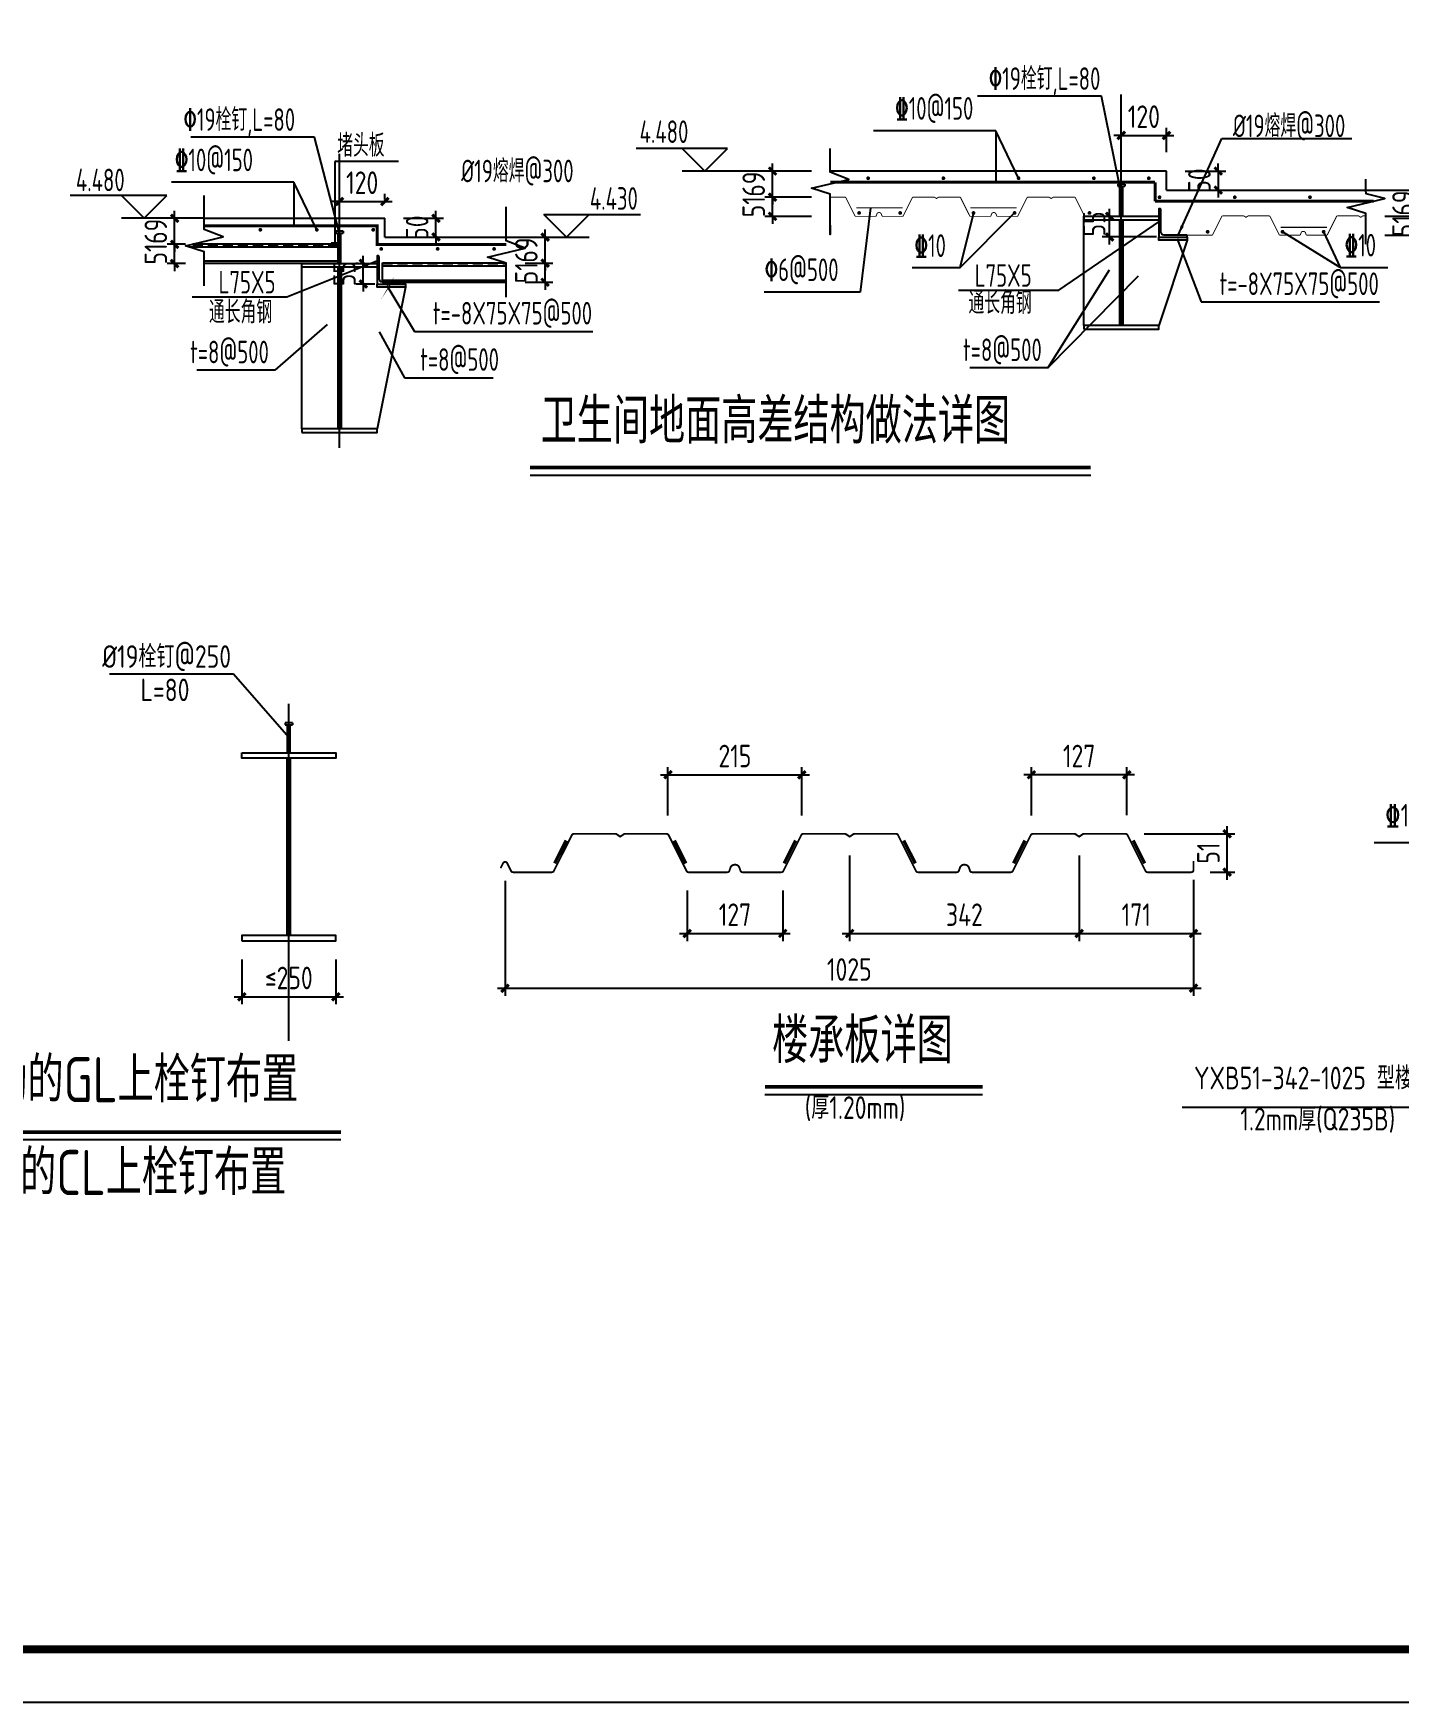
# Model space of a CAD drawing. Extents: x 177291 to 1288761, y 177638 to 322898.
# Drawn here: x 631103 to 658322, y 177960 to 211252 of the extents above; entities that cross this region are included whole.
import ezdxf
from ezdxf.enums import TextEntityAlignment as Align

# ---------------------------------------------------------------- set-up
doc = ezdxf.new("R2010")
doc.units = 0
doc.header["$LTSCALE"] = 1000
doc.linetypes.add('DASHED', pattern=[0.75, 0.5, -0.25])
doc.layers.add('6', color=253, linetype='Continuous', lineweight=13)
for name, color, linetype in [('AXIS', 3, 'Continuous'), ('DIM', 146, 'Continuous'), ('Gzd', 1, 'Continuous'), ('NUM', 7, 'Continuous'), ('Prof', 2, 'Continuous'), ('PUB_DIM', 3, 'Continuous'), ('PUB_TITLE', 4, 'Continuous'), ('PZ', 202, 'Continuous'), ('S', 2, 'Continuous'), ('TEXT', 7, 'Continuous'), ('THICK', 6, 'Continuous'), ('THIN', 7, 'Continuous'), ('YCX', 90, 'Continuous'), ('型钢', 6, 'Continuous'), ('引出线', 3, 'Continuous'), ('梁构件', 4, 'Continuous')]:
    doc.layers.add(name, color=color, linetype=linetype)
doc.styles.add('TSSD_Dimension', font='Tssdeng.shx', dxfattribs={"width": 0.8, "bigfont": 'hztxt.shx'})
doc.styles.add('TSSD_Norm', font='tssdeng.shx', dxfattribs={"bigfont": 'hztxt.shx'})
doc.dimstyles.new('TSSD_200_150', dxfattribs={"dimtxt": 450, "dimasz": 150, "dimexe": 150, "dimexo": 375, "dimgap": 150, "dimtad": 1, "dimdec": 0, "dimlfac": 1.333333, "dimzin": 0, "dimdsep": 46, "dimtxsty": 'TSSD_Dimension', "dimblk": 'ARCHTICK', "dimblk1": 'ARCHTICK', "dimblk2": 'ARCHTICK', "dimcen": 0, "dimdle": 150, "dimclrt": 7, "dimadec": 0, "dimazin": 0, "dimtfac": 1, "dimtdec": 0, "dimtix": 1, "dimtmove": 2, "dimatfit": 3, "dimfxl": 1, "dimtolj": 1, "dimtzin": 0, "dimarcsym": 0})
doc.dimstyles.new('TSSD_20_100', dxfattribs={"dimtxt": 300, "dimasz": 75, "dimexe": 100, "dimexo": 250, "dimgap": 100, "dimtad": 1, "dimdec": 0, "dimlfac": 0.2, "dimzin": 0, "dimdsep": 46, "dimtxsty": 'TSSD_Dimension', "dimblk": 'ARCHTICK', "dimcen": 0, "dimdle": 100, "dimclrt": 7, "dimadec": 0, "dimazin": 0, "dimtfac": 1, "dimtdec": 0, "dimtix": 1, "dimtmove": 2, "dimatfit": 3, "dimfxl": 1, "dimtolj": 1, "dimtzin": 0, "dimarcsym": 0})
doc.dimstyles.new('TSSD_20_150', dxfattribs={"dimtxt": 450, "dimasz": 150, "dimexe": 150, "dimexo": 375, "dimgap": 150, "dimtad": 1, "dimdec": 0, "dimlfac": 0.133333, "dimzin": 0, "dimdsep": 46, "dimtxsty": 'TSSD_Dimension', "dimblk": 'ARCHTICK', "dimcen": 0, "dimdle": 150, "dimclrt": 7, "dimadec": 0, "dimazin": 0, "dimtfac": 1, "dimtdec": 0, "dimtix": 1, "dimtmove": 2, "dimatfit": 3, "dimfxl": 1, "dimtolj": 1, "dimtzin": 0, "dimarcsym": 0})

# ---------------------------------------------------------------- blocks, each defined once
blk = doc.blocks.new('_ArchTick')
at = {"color": 0, "linetype": 'ByBlock', "const_width": 0.4}
blk.add_lwpolyline([(-0.5, -0.5), (0.5, 0.5)], dxfattribs=at)
blk = doc.blocks.new('*D160')
at = {"layer": 'AXIS', "color": 0, "lineweight": -2, "transparency": 16777216}
for p, q in [((635258, 192778), (635258, 191888)), ((637133, 192778), (637133, 191888)), ((635108, 192038), (637283, 192038))]:
    blk.add_line(p, q, dxfattribs=at)
at = {"layer": 'Defpoints', "color": 0, "transparency": 16777216}
for p in [(635258, 193153), (637133, 193153), (637133, 192038)]:
    blk.add_point(p, dxfattribs=at)
at = {"layer": 'AXIS', "color": 0, "lineweight": -2, "transparency": 16777216, "xscale": 150, "yscale": 150, "zscale": 150, "rotation": 180}
blk.add_blockref('_ArchTick', (635258, 192038), dxfattribs=at)
at = {"layer": 'AXIS', "color": 0, "lineweight": -2, "transparency": 16777216, "xscale": 150, "yscale": 150, "zscale": 150}
blk.add_blockref('_ArchTick', (637133, 192038), dxfattribs=at)
at = {"layer": 'AXIS', "color": 7, "transparency": 16777216, "insert": (636195, 192413), "char_height": 450, "attachment_point": 5, "style": 'TSSD_Dimension'}
blk.add_mtext('\\A1;≤250', dxfattribs=at)
blk = doc.blocks.new('*D162')
at = {"layer": 'AXIS', "color": 0, "lineweight": -2, "transparency": 16777216}
for p, q in [((654904, 194372), (654904, 195437)), ((653252, 195287), (655054, 195287)), ((654562, 194522), (655054, 194522))]:
    blk.add_line(p, q, dxfattribs=at)
at = {"layer": 'Defpoints', "color": 0, "transparency": 16777216}
for p in [(652877, 195287), (654904, 195287), (654187, 194522)]:
    blk.add_point(p, dxfattribs=at)
at = {"layer": 'AXIS', "color": 0, "lineweight": -2, "transparency": 16777216, "xscale": 150, "yscale": 150, "zscale": 150}
for p, rotation in [((654904, 195287), 90), ((654904, 194522), 270)]:
    blk.add_blockref('_ArchTick', p, dxfattribs=dict(at, rotation=rotation))
at = {"layer": 'AXIS', "color": 7, "transparency": 16777216, "insert": (654529, 194904), "char_height": 450, "attachment_point": 5, "rotation": 90, "style": 'TSSD_Dimension'}
blk.add_mtext('\\A1;51', dxfattribs=at)
blk = doc.blocks.new('*D163')
at = {"layer": 'AXIS', "color": 0, "lineweight": -2, "transparency": 16777216}
for p, q in [((647377, 194856), (647377, 193150)), ((651952, 194856), (651952, 193150)), ((647227, 193300), (652102, 193300))]:
    blk.add_line(p, q, dxfattribs=at)
at = {"layer": 'Defpoints', "color": 0, "transparency": 16777216}
for p in [(647377, 195231), (651952, 195231), (651952, 193300)]:
    blk.add_point(p, dxfattribs=at)
at = {"layer": 'AXIS', "color": 0, "lineweight": -2, "transparency": 16777216, "xscale": 150, "yscale": 150, "zscale": 150, "rotation": 180}
blk.add_blockref('_ArchTick', (647377, 193300), dxfattribs=at)
at = {"layer": 'AXIS', "color": 0, "lineweight": -2, "transparency": 16777216, "xscale": 150, "yscale": 150, "zscale": 150}
blk.add_blockref('_ArchTick', (651952, 193300), dxfattribs=at)
at = {"layer": 'AXIS', "color": 7, "transparency": 16777216, "insert": (649665, 193675), "char_height": 450, "attachment_point": 5, "style": 'TSSD_Dimension'}
blk.add_mtext('\\A1;342', dxfattribs=at)
blk = doc.blocks.new('*D164')
at = {"layer": 'AXIS', "color": 0, "lineweight": -2, "transparency": 16777216}
for p, q in [((644137, 194156), (644137, 193150)), ((646042, 194156), (646042, 193150)), ((643987, 193300), (646192, 193300))]:
    blk.add_line(p, q, dxfattribs=at)
at = {"layer": 'Defpoints', "color": 0, "transparency": 16777216}
for p in [(644137, 194531), (646042, 194531), (646042, 193300)]:
    blk.add_point(p, dxfattribs=at)
at = {"layer": 'AXIS', "color": 0, "lineweight": -2, "transparency": 16777216, "xscale": 150, "yscale": 150, "zscale": 150, "rotation": 180}
blk.add_blockref('_ArchTick', (644137, 193300), dxfattribs=at)
at = {"layer": 'AXIS', "color": 0, "lineweight": -2, "transparency": 16777216, "xscale": 150, "yscale": 150, "zscale": 150}
blk.add_blockref('_ArchTick', (646042, 193300), dxfattribs=at)
at = {"layer": 'AXIS', "color": 7, "transparency": 16777216, "insert": (645090, 193675), "char_height": 450, "attachment_point": 5, "style": 'TSSD_Dimension'}
blk.add_mtext('\\A1;127', dxfattribs=at)
blk = doc.blocks.new('*D165')
at = {"layer": 'AXIS', "color": 0, "lineweight": -2, "transparency": 16777216}
for p, q in [((640507, 194353), (640507, 192057)), ((654232, 194353), (654232, 192057)), ((640357, 192207), (654382, 192207))]:
    blk.add_line(p, q, dxfattribs=at)
at = {"layer": 'Defpoints', "color": 0, "transparency": 16777216}
for p in [(640507, 194728), (654232, 194728), (654232, 192207)]:
    blk.add_point(p, dxfattribs=at)
at = {"layer": 'AXIS', "color": 0, "lineweight": -2, "transparency": 16777216, "xscale": 150, "yscale": 150, "zscale": 150, "rotation": 180}
blk.add_blockref('_ArchTick', (640507, 192207), dxfattribs=at)
at = {"layer": 'AXIS', "color": 0, "lineweight": -2, "transparency": 16777216, "xscale": 150, "yscale": 150, "zscale": 150}
blk.add_blockref('_ArchTick', (654232, 192207), dxfattribs=at)
at = {"layer": 'AXIS', "color": 7, "transparency": 16777216, "insert": (647370, 192582), "char_height": 450, "attachment_point": 5, "style": 'TSSD_Dimension'}
blk.add_mtext('\\A1;1025', dxfattribs=at)
blk = doc.blocks.new('*D166')
at = {"layer": 'AXIS', "color": 0, "lineweight": -2, "transparency": 16777216}
for p, q in [((651952, 194856), (651952, 193150)), ((654232, 194372), (654232, 193150)), ((651802, 193300), (654382, 193300))]:
    blk.add_line(p, q, dxfattribs=at)
at = {"layer": 'Defpoints', "color": 0, "transparency": 16777216}
for p in [(651952, 195231), (654232, 194747), (654232, 193300)]:
    blk.add_point(p, dxfattribs=at)
at = {"layer": 'AXIS', "color": 0, "lineweight": -2, "transparency": 16777216, "xscale": 150, "yscale": 150, "zscale": 150, "rotation": 180}
blk.add_blockref('_ArchTick', (651952, 193300), dxfattribs=at)
at = {"layer": 'AXIS', "color": 0, "lineweight": -2, "transparency": 16777216, "xscale": 150, "yscale": 150, "zscale": 150}
blk.add_blockref('_ArchTick', (654232, 193300), dxfattribs=at)
at = {"layer": 'AXIS', "color": 7, "transparency": 16777216, "insert": (653092, 193675), "char_height": 450, "attachment_point": 5, "style": 'TSSD_Dimension'}
blk.add_mtext('\\A1;171', dxfattribs=at)
blk = doc.blocks.new('*D167')
at = {"layer": 'AXIS', "color": 0, "lineweight": -2, "transparency": 16777216}
for p, q in [((653055, 196465), (650850, 196465)), ((651000, 195652), (651000, 196615)), ((652905, 195662), (652905, 196615))]:
    blk.add_line(p, q, dxfattribs=at)
at = {"layer": 'Defpoints', "color": 0, "transparency": 16777216}
for p in [(651000, 196465), (651000, 195277), (652905, 195287)]:
    blk.add_point(p, dxfattribs=at)
at = {"layer": 'AXIS', "color": 0, "lineweight": -2, "transparency": 16777216, "xscale": 150, "yscale": 150, "zscale": 150, "rotation": 180}
blk.add_blockref('_ArchTick', (651000, 196465), dxfattribs=at)
at = {"layer": 'AXIS', "color": 0, "lineweight": -2, "transparency": 16777216, "xscale": 150, "yscale": 150, "zscale": 150}
blk.add_blockref('_ArchTick', (652905, 196465), dxfattribs=at)
at = {"layer": 'AXIS', "color": 7, "transparency": 16777216, "insert": (651952, 196840), "char_height": 450, "attachment_point": 5, "style": 'TSSD_Dimension'}
blk.add_mtext('\\A1;127', dxfattribs=at)
blk = doc.blocks.new('*D168')
at = {"layer": 'AXIS', "color": 0, "lineweight": -2, "transparency": 16777216}
for p, q in [((643605, 196465), (646575, 196465)), ((643755, 195652), (643755, 196615)), ((646425, 195652), (646425, 196615))]:
    blk.add_line(p, q, dxfattribs=at)
at = {"layer": 'Defpoints', "color": 0, "transparency": 16777216}
for p in [(646425, 196465), (643755, 195277), (646425, 195277)]:
    blk.add_point(p, dxfattribs=at)
at = {"layer": 'AXIS', "color": 0, "lineweight": -2, "transparency": 16777216, "xscale": 150, "yscale": 150, "zscale": 150, "rotation": 180}
blk.add_blockref('_ArchTick', (643755, 196465), dxfattribs=at)
at = {"layer": 'AXIS', "color": 0, "lineweight": -2, "transparency": 16777216, "xscale": 150, "yscale": 150, "zscale": 150}
blk.add_blockref('_ArchTick', (646425, 196465), dxfattribs=at)
at = {"layer": 'AXIS', "color": 7, "transparency": 16777216, "insert": (645090, 196840), "char_height": 450, "attachment_point": 5, "style": 'TSSD_Dimension'}
blk.add_mtext('\\A1;215', dxfattribs=at)
blk = doc.blocks.new('*D190')
at = {"layer": 'AXIS', "color": 0, "lineweight": -2, "transparency": 16777216}
for p, q in [((641306, 206670), (641306, 206820)), ((640906, 206670), (641456, 206670)), ((641306, 206287), (641306, 206670)), ((640906, 206287), (641456, 206287)), ((641306, 206287), (641306, 206137))]:
    blk.add_line(p, q, dxfattribs=at)
at = {"layer": 'Defpoints', "color": 0, "transparency": 16777216}
for p in [(640531, 206670), (641306, 206670), (640531, 206287)]:
    blk.add_point(p, dxfattribs=at)
at = {"layer": 'AXIS', "color": 0, "lineweight": -2, "transparency": 16777216, "xscale": 150, "yscale": 150, "zscale": 150}
for p, rotation in [((641306, 206670), 270), ((641306, 206287), 90)]:
    blk.add_blockref('_ArchTick', p, dxfattribs=dict(at, rotation=rotation))
at = {"layer": 'AXIS', "color": 7, "transparency": 16777216, "insert": (640931, 206478), "char_height": 450, "attachment_point": 5, "rotation": 90, "style": 'TSSD_Dimension'}
blk.add_mtext('\\A1;51', dxfattribs=at)
blk = doc.blocks.new('*D191')
at = {"layer": 'AXIS', "color": 0, "lineweight": -2, "transparency": 16777216}
for p, q in [((640906, 207190), (641456, 207190)), ((641306, 207190), (641306, 207340)), ((641306, 206670), (641306, 207190)), ((640906, 206670), (641456, 206670)), ((641306, 206670), (641306, 206520))]:
    blk.add_line(p, q, dxfattribs=at)
at = {"layer": 'Defpoints', "color": 0, "transparency": 16777216}
for p in [(640531, 207190), (641306, 207190), (640531, 206670)]:
    blk.add_point(p, dxfattribs=at)
at = {"layer": 'AXIS', "color": 0, "lineweight": -2, "transparency": 16777216, "xscale": 150, "yscale": 150, "zscale": 150}
for p, rotation in [((641306, 207190), 270), ((641306, 206670), 90)]:
    blk.add_blockref('_ArchTick', p, dxfattribs=dict(at, rotation=rotation))
at = {"layer": 'AXIS', "color": 7, "transparency": 16777216, "insert": (640931, 206930), "char_height": 450, "attachment_point": 5, "rotation": 90, "style": 'TSSD_Dimension'}
blk.add_mtext('\\A1;69', dxfattribs=at)
blk = doc.blocks.new('*D192')
at = {"layer": 'AXIS', "color": 0, "lineweight": -2, "transparency": 16777216}
for p, q in [((634135, 207565), (633769, 207565)), ((633919, 207565), (633919, 207715)), ((633919, 207045), (633919, 207565)), ((634135, 207045), (633769, 207045)), ((633919, 207045), (633919, 206895))]:
    blk.add_line(p, q, dxfattribs=at)
at = {"layer": 'Defpoints', "color": 0, "transparency": 16777216}
for p in [(633919, 207565), (634510, 207565), (634510, 207045)]:
    blk.add_point(p, dxfattribs=at)
at = {"layer": 'AXIS', "color": 0, "lineweight": -2, "transparency": 16777216, "xscale": 150, "yscale": 150, "zscale": 150}
for p, rotation in [((633919, 207565), 270), ((633919, 207045), 90)]:
    blk.add_blockref('_ArchTick', p, dxfattribs=dict(at, rotation=rotation))
at = {"layer": 'AXIS', "color": 7, "transparency": 16777216, "insert": (633544, 207305), "char_height": 450, "attachment_point": 5, "rotation": 90, "style": 'TSSD_Dimension'}
blk.add_mtext('\\A1;69', dxfattribs=at)
blk = doc.blocks.new('*D193')
at = {"layer": 'AXIS', "color": 0, "lineweight": -2, "transparency": 16777216}
for p, q in [((633919, 207045), (633919, 207195)), ((634135, 207045), (633769, 207045)), ((633919, 206662), (633919, 207045)), ((634135, 206662), (633769, 206662)), ((633919, 206662), (633919, 206512))]:
    blk.add_line(p, q, dxfattribs=at)
at = {"layer": 'Defpoints', "color": 0, "transparency": 16777216}
for p in [(633919, 207045), (634510, 207045), (634510, 206662)]:
    blk.add_point(p, dxfattribs=at)
at = {"layer": 'AXIS', "color": 0, "lineweight": -2, "transparency": 16777216, "xscale": 150, "yscale": 150, "zscale": 150}
for p, rotation in [((633919, 207045), 270), ((633919, 206662), 90)]:
    blk.add_blockref('_ArchTick', p, dxfattribs=dict(at, rotation=rotation))
at = {"layer": 'AXIS', "color": 7, "transparency": 16777216, "insert": (633544, 206853), "char_height": 450, "attachment_point": 5, "rotation": 90, "style": 'TSSD_Dimension'}
blk.add_mtext('\\A1;51', dxfattribs=at)
blk = doc.blocks.new('*D194')
at = {"layer": 'AXIS', "color": 0, "lineweight": -2, "transparency": 16777216}
for p, q in [((637680, 206665), (637680, 206815)), ((637583, 206665), (637530, 206665)), ((637680, 206253), (637680, 206665)), ((637911, 206253), (637530, 206253)), ((637680, 206253), (637680, 206103))]:
    blk.add_line(p, q, dxfattribs=at)
at = {"layer": 'Defpoints', "color": 0, "transparency": 16777216}
for p in [(637680, 206665), (637958, 206665), (638286, 206253)]:
    blk.add_point(p, dxfattribs=at)
at = {"layer": 'AXIS', "color": 0, "lineweight": -2, "transparency": 16777216, "xscale": 150, "yscale": 150, "zscale": 150}
for p, rotation in [((637680, 206665), 270), ((637680, 206253), 90)]:
    blk.add_blockref('_ArchTick', p, dxfattribs=dict(at, rotation=rotation))
at = {"layer": 'AXIS', "color": 7, "transparency": 16777216, "insert": (637305, 206459), "char_height": 450, "attachment_point": 5, "rotation": 90, "style": 'TSSD_Dimension'}
blk.add_mtext('\\A1;55', dxfattribs=at)
blk = doc.blocks.new('*D195')
at = {"layer": 'Defpoints', "color": 0, "transparency": 16777216}
for p in [(638108, 207565), (639129, 207565), (638108, 207190)]:
    blk.add_point(p, dxfattribs=at)
at = {"layer": 'DIM', "color": 0, "lineweight": -2, "transparency": 16777216}
for p, q in [((638483, 207565), (639279, 207565)), ((639129, 207565), (639129, 207715)), ((639129, 207190), (639129, 207565)), ((638483, 207190), (639279, 207190)), ((639129, 207190), (639129, 207040))]:
    blk.add_line(p, q, dxfattribs=at)
at = {"layer": 'DIM', "color": 0, "lineweight": -2, "transparency": 16777216, "xscale": 150, "yscale": 150, "zscale": 150}
for p, rotation in [((639129, 207565), 270), ((639129, 207190), 90)]:
    blk.add_blockref('_ArchTick', p, dxfattribs=dict(at, rotation=rotation))
at = {"layer": 'DIM', "color": 7, "transparency": 16777216, "insert": (638754, 207378), "char_height": 450, "attachment_point": 5, "rotation": 90, "style": 'TSSD_Dimension'}
blk.add_mtext('\\A1;50', dxfattribs=at)
blk = doc.blocks.new('*D196')
at = {"layer": 'AXIS', "color": 0, "lineweight": -2, "transparency": 16777216}
for p, q in [((637208, 207899), (637058, 207899)), ((637208, 207940), (637208, 208049)), ((637208, 207899), (638108, 207899)), ((638108, 207940), (638108, 208049)), ((638108, 207899), (638258, 207899))]:
    blk.add_line(p, q, dxfattribs=at)
at = {"layer": 'Defpoints', "color": 0, "transparency": 16777216}
for p in [(638108, 207899), (637208, 207565), (638108, 207565)]:
    blk.add_point(p, dxfattribs=at)
at = {"layer": 'AXIS', "color": 0, "lineweight": -2, "transparency": 16777216, "xscale": 150, "yscale": 150, "zscale": 150}
blk.add_blockref('_ArchTick', (637208, 207899), dxfattribs=at)
at = {"layer": 'AXIS', "color": 0, "lineweight": -2, "transparency": 16777216, "xscale": 150, "yscale": 150, "zscale": 150, "rotation": 180}
blk.add_blockref('_ArchTick', (638108, 207899), dxfattribs=at)
at = {"layer": 'AXIS', "color": 7, "transparency": 16777216, "insert": (637658, 208274), "char_height": 450, "attachment_point": 5, "style": 'TSSD_Dimension'}
blk.add_mtext('\\A1;120', dxfattribs=at)
blk = doc.blocks.new('*D197')
at = {"layer": 'AXIS', "color": 0, "lineweight": -2, "transparency": 16777216}
for p, q in [((658046, 208128), (658944, 208128)), ((658794, 208128), (658794, 208278)), ((658794, 207607), (658794, 208128)), ((658046, 207607), (658944, 207607)), ((658794, 207607), (658794, 207457))]:
    blk.add_line(p, q, dxfattribs=at)
at = {"layer": 'Defpoints', "color": 0, "transparency": 16777216}
for p in [(657671, 208128), (658794, 208128), (657671, 207607)]:
    blk.add_point(p, dxfattribs=at)
at = {"layer": 'AXIS', "color": 0, "lineweight": -2, "transparency": 16777216, "xscale": 150, "yscale": 150, "zscale": 150}
for p, rotation in [((658794, 208128), 270), ((658794, 207607), 90)]:
    blk.add_blockref('_ArchTick', p, dxfattribs=dict(at, rotation=rotation))
at = {"layer": 'AXIS', "color": 7, "transparency": 16777216, "insert": (658419, 207868), "char_height": 450, "attachment_point": 5, "rotation": 90, "style": 'TSSD_Dimension'}
blk.add_mtext('\\A1;69', dxfattribs=at)
blk = doc.blocks.new('*D198')
at = {"layer": 'AXIS', "color": 0, "lineweight": -2, "transparency": 16777216}
for p, q in [((658794, 207607), (658794, 207757)), ((658046, 207607), (658944, 207607)), ((658794, 207225), (658794, 207607)), ((658046, 207225), (658944, 207225)), ((658794, 207225), (658794, 207075))]:
    blk.add_line(p, q, dxfattribs=at)
at = {"layer": 'Defpoints', "color": 0, "transparency": 16777216}
for p in [(657671, 207607), (658794, 207607), (657671, 207225)]:
    blk.add_point(p, dxfattribs=at)
at = {"layer": 'AXIS', "color": 0, "lineweight": -2, "transparency": 16777216, "xscale": 150, "yscale": 150, "zscale": 150}
for p, rotation in [((658794, 207607), 270), ((658794, 207225), 90)]:
    blk.add_blockref('_ArchTick', p, dxfattribs=dict(at, rotation=rotation))
at = {"layer": 'AXIS', "color": 7, "transparency": 16777216, "insert": (658419, 207416), "char_height": 450, "attachment_point": 5, "rotation": 90, "style": 'TSSD_Dimension'}
blk.add_mtext('\\A1;51', dxfattribs=at)
blk = doc.blocks.new('*D199')
at = {"layer": 'AXIS', "color": 0, "lineweight": -2, "transparency": 16777216}
for p, q in [((652559, 207041), (652559, 207753)), ((653168, 207603), (652409, 207603)), ((653496, 207191), (652409, 207191))]:
    blk.add_line(p, q, dxfattribs=at)
at = {"layer": 'Defpoints', "color": 0, "transparency": 16777216}
for p in [(652559, 207603), (653543, 207603), (653871, 207191)]:
    blk.add_point(p, dxfattribs=at)
at = {"layer": 'AXIS', "color": 0, "lineweight": -2, "transparency": 16777216, "xscale": 150, "yscale": 150, "zscale": 150}
for p, rotation in [((652559, 207603), 90), ((652559, 207191), 270)]:
    blk.add_blockref('_ArchTick', p, dxfattribs=dict(at, rotation=rotation))
at = {"layer": 'AXIS', "color": 7, "transparency": 16777216, "insert": (652252, 207452), "char_height": 450, "attachment_point": 5, "rotation": 90, "style": 'TSSD_Dimension'}
blk.add_mtext('\\A1;55', dxfattribs=at)
blk = doc.blocks.new('*D200')
at = {"layer": 'AXIS', "color": 0, "lineweight": -2, "transparency": 16777216}
for p, q in [((646614, 208507), (645689, 208507)), ((645839, 208507), (645839, 208657)), ((645839, 207986), (645839, 208507)), ((646614, 207986), (645689, 207986)), ((645839, 207986), (645839, 207836))]:
    blk.add_line(p, q, dxfattribs=at)
at = {"layer": 'Defpoints', "color": 0, "transparency": 16777216}
for p in [(645839, 208507), (646989, 208507), (646989, 207986)]:
    blk.add_point(p, dxfattribs=at)
at = {"layer": 'AXIS', "color": 0, "lineweight": -2, "transparency": 16777216, "xscale": 150, "yscale": 150, "zscale": 150}
for p, rotation in [((645839, 208507), 270), ((645839, 207986), 90)]:
    blk.add_blockref('_ArchTick', p, dxfattribs=dict(at, rotation=rotation))
at = {"layer": 'AXIS', "color": 7, "transparency": 16777216, "insert": (645464, 208246), "char_height": 450, "attachment_point": 5, "rotation": 90, "style": 'TSSD_Dimension'}
blk.add_mtext('\\A1;69', dxfattribs=at)
blk = doc.blocks.new('*D201')
at = {"layer": 'AXIS', "color": 0, "lineweight": -2, "transparency": 16777216}
for p, q in [((645839, 207986), (645839, 208136)), ((646614, 207986), (645689, 207986)), ((645839, 207603), (645839, 207986)), ((646614, 207603), (645689, 207603)), ((645839, 207603), (645839, 207453))]:
    blk.add_line(p, q, dxfattribs=at)
at = {"layer": 'Defpoints', "color": 0, "transparency": 16777216}
for p in [(645839, 207986), (646989, 207986), (646989, 207603)]:
    blk.add_point(p, dxfattribs=at)
at = {"layer": 'AXIS', "color": 0, "lineweight": -2, "transparency": 16777216, "xscale": 150, "yscale": 150, "zscale": 150}
for p, rotation in [((645839, 207986), 270), ((645839, 207603), 90)]:
    blk.add_blockref('_ArchTick', p, dxfattribs=dict(at, rotation=rotation))
at = {"layer": 'AXIS', "color": 7, "transparency": 16777216, "insert": (645464, 207795), "char_height": 450, "attachment_point": 5, "rotation": 90, "style": 'TSSD_Dimension'}
blk.add_mtext('\\A1;51', dxfattribs=at)
blk = doc.blocks.new('*D202')
at = {"layer": 'AXIS', "color": 0, "lineweight": -2, "transparency": 16777216}
for p, q in [((652793, 209216), (652643, 209216)), ((652793, 208882), (652793, 209366)), ((652793, 209216), (653693, 209216)), ((653693, 208882), (653693, 209366)), ((653693, 209216), (653843, 209216))]:
    blk.add_line(p, q, dxfattribs=at)
at = {"layer": 'Defpoints', "color": 0, "transparency": 16777216}
for p in [(653693, 209216), (652793, 208507), (653693, 208507)]:
    blk.add_point(p, dxfattribs=at)
at = {"layer": 'AXIS', "color": 0, "lineweight": -2, "transparency": 16777216, "xscale": 150, "yscale": 150, "zscale": 150}
blk.add_blockref('_ArchTick', (652793, 209216), dxfattribs=at)
at = {"layer": 'AXIS', "color": 0, "lineweight": -2, "transparency": 16777216, "xscale": 150, "yscale": 150, "zscale": 150, "rotation": 180}
blk.add_blockref('_ArchTick', (653693, 209216), dxfattribs=at)
at = {"layer": 'AXIS', "color": 7, "transparency": 16777216, "insert": (653243, 209591), "char_height": 450, "attachment_point": 5, "style": 'TSSD_Dimension'}
blk.add_mtext('\\A1;120', dxfattribs=at)
blk = doc.blocks.new('*D203')
at = {"layer": 'AXIS', "color": 0, "lineweight": -2, "transparency": 16777216}
for p, q in [((654068, 208507), (654875, 208507)), ((654725, 208507), (654725, 208657)), ((654725, 208507), (654725, 208128)), ((654068, 208128), (654875, 208128)), ((654725, 208128), (654725, 207978))]:
    blk.add_line(p, q, dxfattribs=at)
at = {"layer": 'Defpoints', "color": 0, "transparency": 16777216}
for p in [(653693, 208507), (653693, 208128), (654725, 208128)]:
    blk.add_point(p, dxfattribs=at)
at = {"layer": 'AXIS', "color": 0, "lineweight": -2, "transparency": 16777216, "xscale": 150, "yscale": 150, "zscale": 150}
for p, rotation in [((654725, 208507), 270), ((654725, 208128), 90)]:
    blk.add_blockref('_ArchTick', p, dxfattribs=dict(at, rotation=rotation))
at = {"layer": 'AXIS', "color": 7, "transparency": 16777216, "insert": (654350, 208317), "char_height": 450, "attachment_point": 5, "rotation": 90, "style": 'TSSD_Dimension'}
blk.add_mtext('\\A1;50', dxfattribs=at)

msp = doc.modelspace()

# ---------------------------------------------------------------- linework, layer by layer
at = {"color": 1, "linetype": 'ByBlock', "const_width": 25}
for points in [[(647508.81, 207773.45), (648435.21, 207773.45)], [(649782.65, 207773.45), (650709.04, 207773.45)], [(655968.58, 207383.35), (656894.98, 207383.35)]]:
    msp.add_lwpolyline(points, dxfattribs=at)
at = {"layer": '6', "color": 1, "const_width": 60}
for points in [[(637957.92, 207040.48), (637957.92, 207415.48), (634510.24, 207415.48)], [(640531.4, 207040.48), (637957.92, 207040.48), (637957.92, 207052.23)]]:
    msp.add_lwpolyline(points, dxfattribs=at)
at = {"layer": 'AXIS'}
for p, q in [((652793.03, 205428.28), (652793.03, 210034.86)), ((636195.04, 191161.6), (636195.04, 197882.34))]:
    msp.add_line(p, q, dxfattribs=at)
at = {"layer": 'AXIS', "ltscale": 0.4}
msp.add_line((637207.92, 202987.89), (637207.92, 208851.19), dxfattribs=at)
at = {"layer": 'Gzd', "const_width": 60}
for points in [[(646988.52, 208281.64), (653468.03, 208281.64)], [(653468.03, 208281.64), (653468.03, 207903.28)], [(653468.03, 207903.28), (657824.27, 207903.28)]]:
    msp.add_lwpolyline(points, dxfattribs=at)
at = {"layer": 'Gzd', "const_width": 37.5}
for points in [[(647764.46, 208362.66, -1), (647726.96, 208362.66, -1)], [(649264.46, 208362.66, -1), (649226.96, 208362.66, -1)], [(650764.46, 208362.66, -1), (650726.96, 208362.66, -1)], [(652264.46, 208362.66, -1), (652226.96, 208362.66, -1)], [(653359.72, 208362.66, -1), (653322.22, 208362.66, -1)], [(653573.38, 207983.59, -1), (653535.88, 207983.59, -1)], [(655073.38, 207983.59, -1), (655035.88, 207983.59, -1)], [(656573.38, 207983.59, -1), (656535.88, 207983.59, -1)], [(647546.31, 207670.55, 1), (647583.81, 207670.55, 1)], [(648403.65, 207670.55, -1), (648366.15, 207670.55, -1)], [(649827.28, 207670.57, 1), (649864.78, 207670.57, 1)], [(650684.62, 207670.57, -1), (650647.12, 207670.57, -1)], [(652177.46, 207670.57, -1), (652139.96, 207670.57, -1)], [(635647, 207334.76, -1), (635609.5, 207334.76, -1)], [(636772, 207334.76, -1), (636734.5, 207334.76, -1)], [(637897, 207334.76, -1), (637859.5, 207334.76, -1)], [(654495.29, 207295.57, 1), (654532.79, 207295.57, 1)], [(655988.14, 207295.57, 1), (656025.64, 207295.57, 1)], [(656845.48, 207295.57, -1), (656807.98, 207295.57, -1)], [(638056.86, 206952.68, -1), (638019.36, 206952.68, -1)], [(639181.86, 206952.68, -1), (639144.36, 206952.68, -1)], [(640306.86, 206952.68, -1), (640269.36, 206952.68, -1)]]:
    msp.add_lwpolyline(points, format="xyb", close=True, dxfattribs=at)
at = {"layer": 'NUM', "const_width": 75}
msp.add_lwpolyline([(626484.82, 189339.08), (637233.62, 189339.08)], dxfattribs=at)
at = {"layer": 'NUM'}
msp.add_lwpolyline([(626484.82, 189189.08), (637233.62, 189189.08)], dxfattribs=at)
at = {"layer": 'Prof', "linetype": 'DASHED', "ltscale": 0.4}
for p, q in [((637180.99, 207007.24), (634154.76, 207007.24)), ((638062.92, 206632.24), (640531.4, 206632.24))]:
    msp.add_line(p, q, dxfattribs=at)
at = {"layer": 'Prof'}
for p, q in [((637180.99, 206988.53), (634213.21, 206988.53)), ((637180.99, 207047.98), (634280.85, 207047.98)), ((637180.99, 207047.98), (637180.99, 206665.48)), ((637180.99, 206708.11), (634510.24, 206708.11)), ((637180.99, 206665.48), (634510.24, 206665.48)), ((638062.92, 206672.98), (640517.34, 206672.98)), ((638062.92, 206613.53), (640531.4, 206613.53)), ((638062.92, 206333.11), (640531.4, 206333.11)), ((638062.92, 206290.48), (640531.4, 206290.48))]:
    msp.add_line(p, q, dxfattribs=at)
at = {"layer": 'Prof', "linetype": 'DASHED'}
msp.add_line((638062.92, 206290.48), (638062.92, 206672.98), dxfattribs=at)
at = {"layer": 'PUB_DIM'}
for points in [[(646988.52, 207429.49), (646988.52, 207239.04), (646988.52, 208042.23), (646613.52, 208162.23), (647362.58, 208339.7), (646988.52, 208486.23), (646988.52, 208506.64), (646988.52, 208956.64)], [(657671.46, 207045.49), (657671.46, 207128.09), (657671.46, 207658.23), (657296.46, 207778.23), (658045.52, 207955.7), (657672.74, 208050.59), (657671.46, 208122.64), (657671.46, 208347.64)], [(634510.24, 206215.48), (634510.24, 206665.48), (634510.24, 206893.48), (634135.24, 207013.48), (634884.3, 207190.96), (634510.24, 207337.48), (634510.24, 207565.48), (634510.24, 208015.48)], [(640531.4, 205990.48), (640531.4, 206440.48), (640531.4, 206668.48), (640156.4, 206788.48), (640905.46, 206965.96), (640531.4, 207112.48), (640531.4, 207340.48), (640531.4, 207790.48)]]:
    msp.add_lwpolyline(points, dxfattribs=at)
at = {"layer": 'PUB_TITLE'}
msp.add_lwpolyline([(595032.32, 240960.27), (684229.69, 240960.27), (684229.69, 177959.98), (595032.32, 177959.98)], close=True, dxfattribs=at)
at = {"layer": 'PUB_TITLE', "const_width": 159.09}
msp.add_lwpolyline([(597683.85, 179020.59), (597683.85, 239899.66), (683169.08, 239899.66), (683169.08, 179020.59)], close=True, dxfattribs=at)
at = {"layer": 'PZ'}
for p, q in [((652865.12, 208245.81), (652720.94, 208245.81)), ((652720.94, 208245.81), (652720.94, 208205.51)), ((652720.94, 208205.51), (652865.12, 208205.51)), ((652765.7, 207603.28), (652765.7, 208205.51)), ((652820.36, 207603.28), (652820.36, 208205.51)), ((652865.12, 208245.81), (652865.12, 208205.51)), ((652043.03, 205428.28), (652043.03, 207528.28)), ((637135.83, 207308.02), (637135.83, 207267.72)), ((637280.02, 207308.02), (637135.83, 207308.02)), ((637135.83, 207267.72), (637280.02, 207267.72)), ((637180.6, 206665.48), (637180.6, 207267.72)), ((637235.25, 206665.48), (637235.25, 207267.72)), ((637280.02, 207308.02), (637280.02, 207267.72)), ((654105.53, 207130.78), (653543.03, 205428.28)), ((636457.92, 203365.48), (636457.92, 206590.48)), ((637235.25, 206665.48), (637180.6, 206665.48)), ((638520.42, 206192.98), (637957.92, 203365.48)), ((636122.94, 197500.51), (636122.94, 197460.21)), ((636267.13, 197500.51), (636122.94, 197500.51)), ((636122.94, 197460.21), (636267.13, 197460.21)), ((636167.71, 196902.98), (636167.71, 197460.21)), ((636222.36, 196902.98), (636222.36, 197460.21)), ((636267.13, 197500.51), (636267.13, 197460.21)), ((636222.36, 196902.98), (636167.71, 196902.98))]:
    msp.add_line(p, q, dxfattribs=at)
at = {"layer": 'PZ', "const_width": 37.5}
msp.add_lwpolyline([(637207.92, 206665.48), (637207.92, 207070.26), (637034.47, 207070.26)], dxfattribs=at)
at = {"layer": 'PZ'}
for points in [[(653543.03, 207190.78), (654105.53, 207190.78), (654105.53, 207130.78), (653543.03, 207130.78)], [(637957.92, 206252.98), (638520.42, 206252.98), (638520.42, 206192.98), (637957.92, 206192.98)]]:
    msp.add_lwpolyline(points, close=True, dxfattribs=at)
at = {"layer": 'S'}
for points, const_width in [([(652961.36, 207603.28), (652977.27, 207609.87, -0.41421356), (652961.36, 207603.28), (652076.53, 207603.28, -0.28407904), (652056.41, 207615.72), (651877.6, 207973.34, 0.28407904), (651857.47, 207985.78), (651442.84, 207985.78, 0.14996431), (651430.22, 207981.91), (651395.13, 207958.14), (651360.04, 207981.91, 0.14996431), (651347.42, 207985.78), (650932.78, 207985.78, 0.28407904), (650912.66, 207973.34), (650733.85, 207615.72, -0.28407904), (650713.72, 207603.28), (650327.62, 207603.28, -0.32316506), (650306.26, 207618.69), (650296.71, 207647.46, 0.32316506), (650254, 207678.28), (650248.75, 207678.28, 0.32316506), (650206.04, 207647.46), (650196.49, 207618.69, -0.32316506), (650175.14, 207603.28), (649789.03, 207603.28, -0.28407904), (649768.91, 207615.72), (649590.1, 207973.34, 0.28407904), (649569.97, 207985.78), (649155.34, 207985.78, 0.14996431), (649142.72, 207981.91), (649107.63, 207958.14), (649072.54, 207981.91, 0.14996431), (649059.92, 207985.78), (648645.28, 207985.78, 0.28407904), (648625.16, 207973.34), (648446.35, 207615.72, -0.28407904), (648426.22, 207603.28), (648040.12, 207603.28, -0.32316506), (648018.76, 207618.69), (648009.21, 207647.46, 0.32316506), (647966.5, 207678.28), (647961.25, 207678.28, 0.32316506), (647918.54, 207647.46), (647908.99, 207618.69, -0.32316506), (647887.64, 207603.28), (647501.53, 207603.28, -0.28407904), (647481.41, 207615.72), (647302.6, 207973.34, 0.28407904), (647282.47, 207985.78), (646988.52, 207985.78)], 18.75), ([(653711.39, 207228.28), (653695.48, 207234.87, 0.41421356), (653711.39, 207228.28), (654596.22, 207228.28, 0.28407904), (654616.35, 207240.72), (654795.16, 207598.34, -0.28407904), (654815.28, 207610.78), (655229.92, 207610.78, -0.14996431), (655242.54, 207606.91), (655277.63, 207583.14), (655312.72, 207606.91, -0.14996431), (655325.34, 207610.78), (655739.97, 207610.78, -0.28407904), (655760.1, 207598.34), (655938.91, 207240.72, 0.28407904), (655959.03, 207228.28), (656345.14, 207228.28, 0.32316506), (656366.49, 207243.69), (656376.04, 207272.46, -0.32316506), (656418.75, 207303.28), (656424, 207303.28, -0.32316506), (656466.71, 207272.46), (656476.26, 207243.69, 0.32316506), (656497.62, 207228.28), (656883.72, 207228.28, 0.28407904), (656903.85, 207240.72), (657082.66, 207598.34, -0.28407904), (657102.78, 207610.78), (657517.42, 207610.78, -0.14996431), (657530.04, 207606.91), (657565.13, 207583.14), (657600.22, 207606.91, -0.14996431), (657612.84, 207610.78), (657671.46, 207610.78)], 18.75), ([(654232.41, 194746.56), (654232.41, 194566.56, -0.41421356), (654187.41, 194521.56), (653315.22, 194521.56, -0.28407904), (653274.97, 194546.44), (652917.35, 195261.69, 0.28407904), (652877.1, 195286.56), (652047.83, 195286.56, 0.14996431), (652022.59, 195278.82), (651952.41, 195231.28), (651882.23, 195278.82, 0.14996431), (651856.99, 195286.56), (651027.72, 195286.56, 0.28407904), (650987.47, 195261.69), (650629.85, 194546.44, -0.28407904), (650589.6, 194521.56), (649817.39, 194521.56, -0.32316506), (649774.68, 194552.39), (649755.58, 194609.92, 0.32316506), (649670.17, 194671.56), (649659.66, 194671.56, 0.32316506), (649574.24, 194609.92), (649555.14, 194552.39, -0.32316506), (649512.44, 194521.56), (648740.22, 194521.56, -0.28407904), (648699.97, 194546.44), (648342.35, 195261.69, 0.28407904), (648302.1, 195286.56), (647472.83, 195286.56, 0.14996431), (647447.59, 195278.82), (647377.41, 195231.28), (647307.23, 195278.82, 0.14996431), (647281.99, 195286.56), (646452.72, 195286.56, 0.28407904), (646412.47, 195261.69), (646054.85, 194546.44, -0.28407904), (646014.6, 194521.56), (645242.39, 194521.56, -0.32316506), (645199.68, 194552.39), (645180.58, 194609.92, 0.32316506), (645095.17, 194671.56), (645084.66, 194671.56, 0.32316506), (644999.24, 194609.92), (644980.14, 194552.39, -0.32316506), (644937.44, 194521.56), (644165.22, 194521.56, -0.28407904), (644124.97, 194546.44), (643767.35, 195261.69, 0.28407904), (643727.1, 195286.56), (642897.83, 195286.56, 0.14996431), (642872.59, 195278.82), (642802.41, 195231.28), (642732.23, 195278.82, 0.14996431), (642706.99, 195286.56), (641877.72, 195286.56, 0.28407904), (641837.47, 195261.69), (641479.85, 194546.44, -0.28407904), (641439.6, 194521.56), (640666.35, 194521.56, -0.28407904), (640626.1, 194546.44), (640547.85, 194702.95, 0.62003802), (640467.23, 194702.72), (640418.45, 194603.72)], 37.5)]:
    msp.add_lwpolyline(points, format="xyb", dxfattribs=dict(at, const_width=const_width))
at = {"layer": 'S', "const_width": 67.5}
for points in [[(641724.25, 195155.18), (641495.74, 194698.15)], [(643880.57, 195155.18), (644109.08, 194698.15)], [(646299.25, 195155.18), (646070.74, 194698.15)], [(648455.57, 195155.18), (648684.08, 194698.15)], [(650874.25, 195155.18), (650645.74, 194698.15)], [(653030.57, 195155.18), (653259.08, 194698.15)]]:
    msp.add_lwpolyline(points, dxfattribs=at)
at = {"layer": 'THICK', "const_width": 75}
for points in [[(641006.37, 202591.74), (652184.73, 202591.74)], [(645687.47, 190241.69), (650027.6, 190241.69)]]:
    msp.add_lwpolyline(points, dxfattribs=at)
at = {"layer": 'THIN'}
for p, q in [((644938.66, 208956.64), (643123.77, 208956.64)), ((644488.66, 208506.64), (644038.66, 208956.64)), ((644488.66, 208506.64), (644938.66, 208956.64)), ((645688.66, 208506.64), (644038.66, 208506.64)), ((653693.03, 208506.64), (646988.52, 208506.64)), ((653693.03, 208128.28), (653693.03, 208506.64)), ((653693.03, 208128.28), (657671.46, 208128.28)), ((657671.46, 208128.28), (659321.46, 208128.28)), ((633760.24, 208015.48), (631837.57, 208015.48)), ((633310.24, 207565.48), (632860.24, 208015.48)), ((633310.24, 207565.48), (633760.24, 208015.48)), ((634510.24, 207565.48), (632860.24, 207565.48)), ((634510.24, 207565.48), (638107.92, 207565.48)), ((638107.92, 207190.48), (638107.92, 207565.48)), ((641281.4, 207640.48), (643204.07, 207640.48)), ((641731.4, 207190.48), (641281.4, 207640.48)), ((641731.4, 207190.48), (642181.4, 207640.48)), ((638107.92, 207190.48), (640531.4, 207190.48)), ((640531.4, 207190.48), (642181.4, 207190.48))]:
    msp.add_line(p, q, dxfattribs=at)
msp.add_lwpolyline([(638239.17, 206252.98, 0, 120, 0), (638438.05, 206660.34, 0, 0, 0), (639316.28, 208218.41, 0, 0, 0), (641864.04, 208218.41, 0, 0, 0)], format="xyseb", dxfattribs=at)
for points in [[(641006.37, 202441.74), (652184.73, 202441.74)], [(645687.47, 190091.69), (650027.6, 190091.69)]]:
    msp.add_lwpolyline(points, dxfattribs=at)
at = {"layer": 'YCX'}
for p, q in [((652394.84, 210000.29), (649925.15, 210000.29)), ((652820.36, 207904.4), (652394.84, 210000.29)), ((636710.31, 209182.7), (634240.62, 209182.7)), ((637196.77, 207287.87), (636710.31, 209182.7)), ((635091.17, 198473.64), (632621.47, 198473.64)), ((636195.18, 197210.2), (635091.17, 198473.64)), ((659953.37, 195110.46), (657831.28, 195110.46)), ((659632.29, 189826.72), (654007.13, 189826.72))]:
    msp.add_line(p, q, dxfattribs=at)
at = {"layer": '型钢'}
for points in [[(653543.03, 207190.78), (654105.53, 207190.78), (654105.53, 207215.78, 0.41421356), (654093.03, 207228.28), (653648.03, 207228.28, -0.41421356), (653580.53, 207295.78), (653580.53, 207740.78, 0.41421356), (653568.03, 207753.28), (653543.03, 207753.28)], [(637957.92, 206252.98), (638520.42, 206252.98), (638520.42, 206277.98, 0.41421356), (638507.92, 206290.48), (638062.92, 206290.48, -0.41421356), (637995.42, 206357.98), (637995.42, 206802.98, 0.41421356), (637982.92, 206815.48), (637957.92, 206815.48)]]:
    msp.add_lwpolyline(points, format="xyb", close=True, dxfattribs=at)
at = {"layer": '引出线'}
for p, q in [((650289.25, 209311.27), (647849.11, 209311.27)), ((650289.25, 209311.27), (650289.25, 208281.64)), ((650745.71, 208362.66), (650289.25, 209311.27)), ((637117.84, 207070.26), (637117.84, 208688.84)), ((637132.84, 208703.84), (638384.1, 208703.84)), ((636296.79, 208283.37), (633856.65, 208283.37)), ((636753.25, 207334.76), (636296.79, 208283.37)), ((636296.79, 208283.37), (636296.79, 207415.48)), ((647793.36, 207773.45), (647587.75, 206093.17)), ((649575.33, 206573.33), (650665.87, 207670.57)), ((649846.03, 207670.57), (649575.33, 206573.33)), ((651549.32, 206132.42), (653562.48, 207505.71)), ((653909.01, 207152.27), (654384.1, 205896.64)), ((657154.9, 206582.52), (656006.89, 207295.57)), ((656826.73, 207295.57), (657154.9, 206582.52)), ((636157.62, 205998.53), (637981.73, 206730.48)), ((649575.33, 206573.33), (648620.31, 206573.33)), ((652554.01, 206530.78), (651326.24, 204579.68)), ((651326.24, 204579.68), (653139.01, 206416.78)), ((657154.9, 206582.52), (658109.92, 206582.52)), ((638150.47, 206221.17), (638698.8, 205308.3)), ((647587.75, 206093.17), (645672.31, 206093.17)), ((649545.7, 206132.42), (651549.32, 206132.42)), ((634269.93, 205998.53), (636157.62, 205998.53)), ((654384.1, 205896.64), (657938.78, 205896.64)), ((636958.96, 205446.39), (635916.58, 204534.95)), ((637993.75, 205296.39), (638499.26, 204384.95)), ((638698.8, 205308.3), (642253.48, 205308.3)), ((635916.58, 204534.95), (634363.07, 204534.95)), ((651326.24, 204579.68), (649772.72, 204579.68)), ((638499.26, 204384.95), (640269.71, 204384.95))]:
    msp.add_line(p, q, dxfattribs=at)
msp.add_arc((637132.84, 208688.84), 15, 90, 180, dxfattribs=at)
at = {"layer": '梁构件'}
msp.add_line((652820.36, 207603.28), (652765.7, 207603.28), dxfattribs=at)
for points in [[(652043.03, 207603.28), (653543.03, 207603.28), (653543.03, 207528.28), (652043.03, 207528.28)], [(652763.03, 207528.28), (652823.03, 207528.28), (652823.03, 205428.28), (652763.03, 205428.28)], [(636457.92, 206665.48), (637957.92, 206665.48), (637957.92, 206590.48), (636457.92, 206590.48)], [(637177.92, 206590.48), (637237.92, 206590.48), (637237.92, 203365.48), (637177.92, 203365.48)], [(652043.03, 205353.28), (653543.03, 205353.28), (653543.03, 205428.28), (652043.03, 205428.28)], [(636457.92, 203290.48), (637957.92, 203290.48), (637957.92, 203365.48), (636457.92, 203365.48)], [(635257.54, 196902.98), (637132.54, 196902.98), (637132.54, 196797.98), (635257.54, 196797.98)], [(636165.04, 196797.98), (636225.04, 196797.98), (636225.04, 193257.98), (636165.04, 193257.98)], [(635257.54, 193152.98), (637132.54, 193152.98), (637132.54, 193257.98), (635257.54, 193257.98)]]:
    msp.add_lwpolyline(points, close=True, dxfattribs=at)

# ---------------------------------------------------------------- texts
at = {"layer": 'NUM', "style": 'TSSD_Norm', "width": 0.8}
for s, p in [('卫生间地面高差结构做法详图', (641216.37, 202801.74)), ('楼承板详图', (645831.33, 190443.42)), ('平行于板肋的GL上栓钉布置', (627384.11, 189664.44)), ('平行于板肋的CL上栓钉布置', (627236.55, 187812.11))]:
    msp.add_text(s, height=900, dxfattribs=at).set_placement(p, align=Align.BOTTOM_LEFT)
at = {"layer": 'TEXT', "style": 'TSSD_Norm'}
for s, width, p in [('%%13019栓钉,L=80', 0.7, (650148.46, 210125.16)), ('%%13019栓钉,L=80', 0.7, (634093.49, 209307.57)), ('%%C19栓钉@250', 0.8, (632474.35, 198598.52)), ('L=80', 0.8, (633239.58, 197933.45))]:
    msp.add_text(s, height=450, dxfattribs=dict(at, width=width)).set_placement(p)
for s, width, p in [('%%13210@150', 0.7, (648284.67, 209396.14)), ('%%13210@150', 0.7, (633923.51, 208368.24)), ('%%13210', 0.7, (648670.33, 206658.2)), ('%%13210', 0.7, (657245.37, 206667.39)), ('%%1306@500', 0.7, (645681.5, 206178.04)), ('(厚1.20mm)', 0.8, (646482.16, 189466.93))]:
    msp.add_text(s, height=450, dxfattribs=dict(at, width=width)).set_placement(p, align=Align.BOTTOM_LEFT)
at = {"layer": 'TEXT', "style": 'TSSD_Norm', "width": 0.7}
for s, p in [('4.480', (644161.51, 209066.01)), ('%%c19熔焊@300', (657259.25, 209182.87)), ('堵头板', (638103.94, 208791.89)), ('%%c19熔焊@300', (641873.38, 208282.57)), ('4.480', (632923.19, 208104.15)), ('4.430', (643154.87, 207734.25)), ('L75X5', (635930.61, 206064.58)), ('L75X5', (651006.03, 206198.46)), ('t=-8X75X75@500', (657927.38, 206033.7)), ('通长角钢', (651006.03, 205655.56)), ('通长角钢', (635862.69, 205468.8)), ('t=-8X75X75@500', (642242.08, 205445.36)), ('t=8@500', (635798.4, 204672.01)), ('t=8@500', (651208.06, 204716.74)), ('t=8@500', (640385.78, 204522.01))]:
    msp.add_text(s, height=450, dxfattribs=at).set_placement(p, align=Align.RIGHT)
at = {"layer": 'TEXT', "style": 'TSSD_Norm', "width": 0.8}
for s, p in [('%%13210@150', (658943.73, 195296.58)), ('YXB51-342-1025 型楼承板', (656785.07, 190057.54)), ('1.2mm厚(Q235B)', (656709.13, 189236.84))]:
    msp.add_text(s, height=450, dxfattribs=at).set_placement(p, align=Align.BOTTOM_CENTER)

# ---------------------------------------------------------------- dimensions: what is measured, and where the dimension line sits
at = {"layer": 'AXIS'}
for base, p1, p2, picture, middle in [((653693.03, 209215.72), (652793.03, 208506.64), (653693.03, 208506.64), '*D202', (653243.03, 209590.72)), ((638107.92, 207898.75), (637207.92, 207565.48), (638107.92, 207565.48), '*D196', (637657.92, 208273.75))]:
    dim = msp.add_linear_dim(base=base, p1=p1, p2=p2, dimstyle='TSSD_20_150', dxfattribs=at)
    dim.commit()
    dim.dimension.update_dxf_attribs({"geometry": picture, "text_midpoint": middle})
for base, p1, p2, picture, middle in [((645838.66, 208506.64), (646988.52, 207985.78), (646988.52, 208506.64), '*D200', (645463.66, 208246.21)), ((654724.51, 208128.28), (653693.03, 208506.64), (653693.03, 208128.28), '*D203', (654349.51, 208317.46)), ((645838.66, 207985.78), (646988.52, 207603.28), (646988.52, 207985.78), '*D201', (645463.66, 207794.53)), ((658794.43, 208128.28), (657671.46, 207607.42), (657671.46, 208128.28), '*D197', (658419.43, 207867.85)), ((658794.43, 207607.42), (657671.46, 207224.92), (657671.46, 207607.42), '*D198', (658419.43, 207416.17)), ((633919.31, 207565.48), (634510.24, 207044.62), (634510.24, 207565.48), '*D192', (633544.31, 207305.05)), ((633919.31, 207044.62), (634510.24, 206662.12), (634510.24, 207044.62), '*D193', (633544.31, 206853.37)), ((641305.74, 207190.48), (640531.4, 206669.62), (640531.4, 207190.48), '*D191', (640930.74, 206930.05)), ((637679.97, 206665.48), (638285.68, 206252.98), (637957.92, 206665.48), '*D194', (637304.97, 206459.23)), ((641305.74, 206669.62), (640531.4, 206287.12), (640531.4, 206669.62), '*D190', (640930.74, 206478.37))]:
    dim = msp.add_linear_dim(base=base, p1=p1, p2=p2, angle=90, dimstyle='TSSD_20_150', dxfattribs=at)
    dim.commit()
    dim.dimension.update_dxf_attribs({"geometry": picture, "text_midpoint": middle})
dim = msp.add_linear_dim(base=(652558.7, 207603.28), p1=(653870.78, 207190.78), p2=(653543.03, 207603.28), angle=90, dimstyle='TSSD_20_150', dxfattribs=at)
dim.commit()
dim.dimension.update_dxf_attribs({"geometry": '*D199', "text_midpoint": (652252.23, 207452.46), "dimtype": 160})
for base, p1, p2, text, dimstyle, picture, middle in [((646424.91, 196464.65), (643754.91, 195276.94), (646424.91, 195276.94), '215', 'TSSD_200_150', '*D168', (645089.91, 196839.65)), ((650999.91, 196464.65), (652904.91, 195286.56), (650999.91, 195276.94), '127', 'TSSD_200_150', '*D167', (651952.41, 196839.65)), ((651952.41, 193300.21), (647377.41, 195231.28), (651952.41, 195231.28), '342', 'TSSD_200_150', '*D163', (649664.91, 193675.21)), ((654232.41, 193300.21), (651952.41, 195231.28), (654232.41, 194746.56), '171', 'TSSD_200_150', '*D166', (653092.41, 193675.21)), ((654232.41, 192207.19), (640507.47, 194727.83), (654232.41, 194727.83), '1025', 'TSSD_200_150', '*D165', (647369.94, 192582.19)), ((646042.41, 193300.21), (644137.41, 194531.19), (646042.41, 194531.19), '127', 'TSSD_200_150', '*D164', (645089.91, 193675.21)), ((637132.54, 192037.73), (635257.54, 193152.98), (637132.54, 193152.98), '≤250', 'TSSD_20_150', '*D160', (636195.04, 192412.73))]:
    dim = msp.add_linear_dim(base=base, p1=p1, p2=p2, text=text, dimstyle=dimstyle, dxfattribs=at)
    dim.commit()
    dim.dimension.update_dxf_attribs({"geometry": picture, "text_midpoint": middle})
dim = msp.add_linear_dim(base=(654904.48, 195286.56), p1=(654187.41, 194521.56), p2=(652877.1, 195286.56), angle=90, text='51', dimstyle='TSSD_200_150', dxfattribs=at)
dim.commit()
dim.dimension.update_dxf_attribs({"geometry": '*D162', "text_midpoint": (654529.48, 194904.06)})
at = {"layer": 'DIM'}
dim = msp.add_linear_dim(base=(639128.6, 207565.48), p1=(638107.92, 207190.48), p2=(638107.92, 207565.48), angle=90, dimstyle='TSSD_20_150', dxfattribs=at)
dim.commit()
dim.dimension.update_dxf_attribs({"geometry": '*D195', "text_midpoint": (638753.6, 207377.98)})

# ---------------------------------------------------------------- leaders
at = {"layer": 'THIN'}
msp.add_leader([(653925.93, 207228.28), (654795.71, 209158.68), (657386.65, 209158.68)], dimstyle='TSSD_20_100', override={"dimasz": 200}, dxfattribs=at)

doc.saveas('drawing.dxf')
